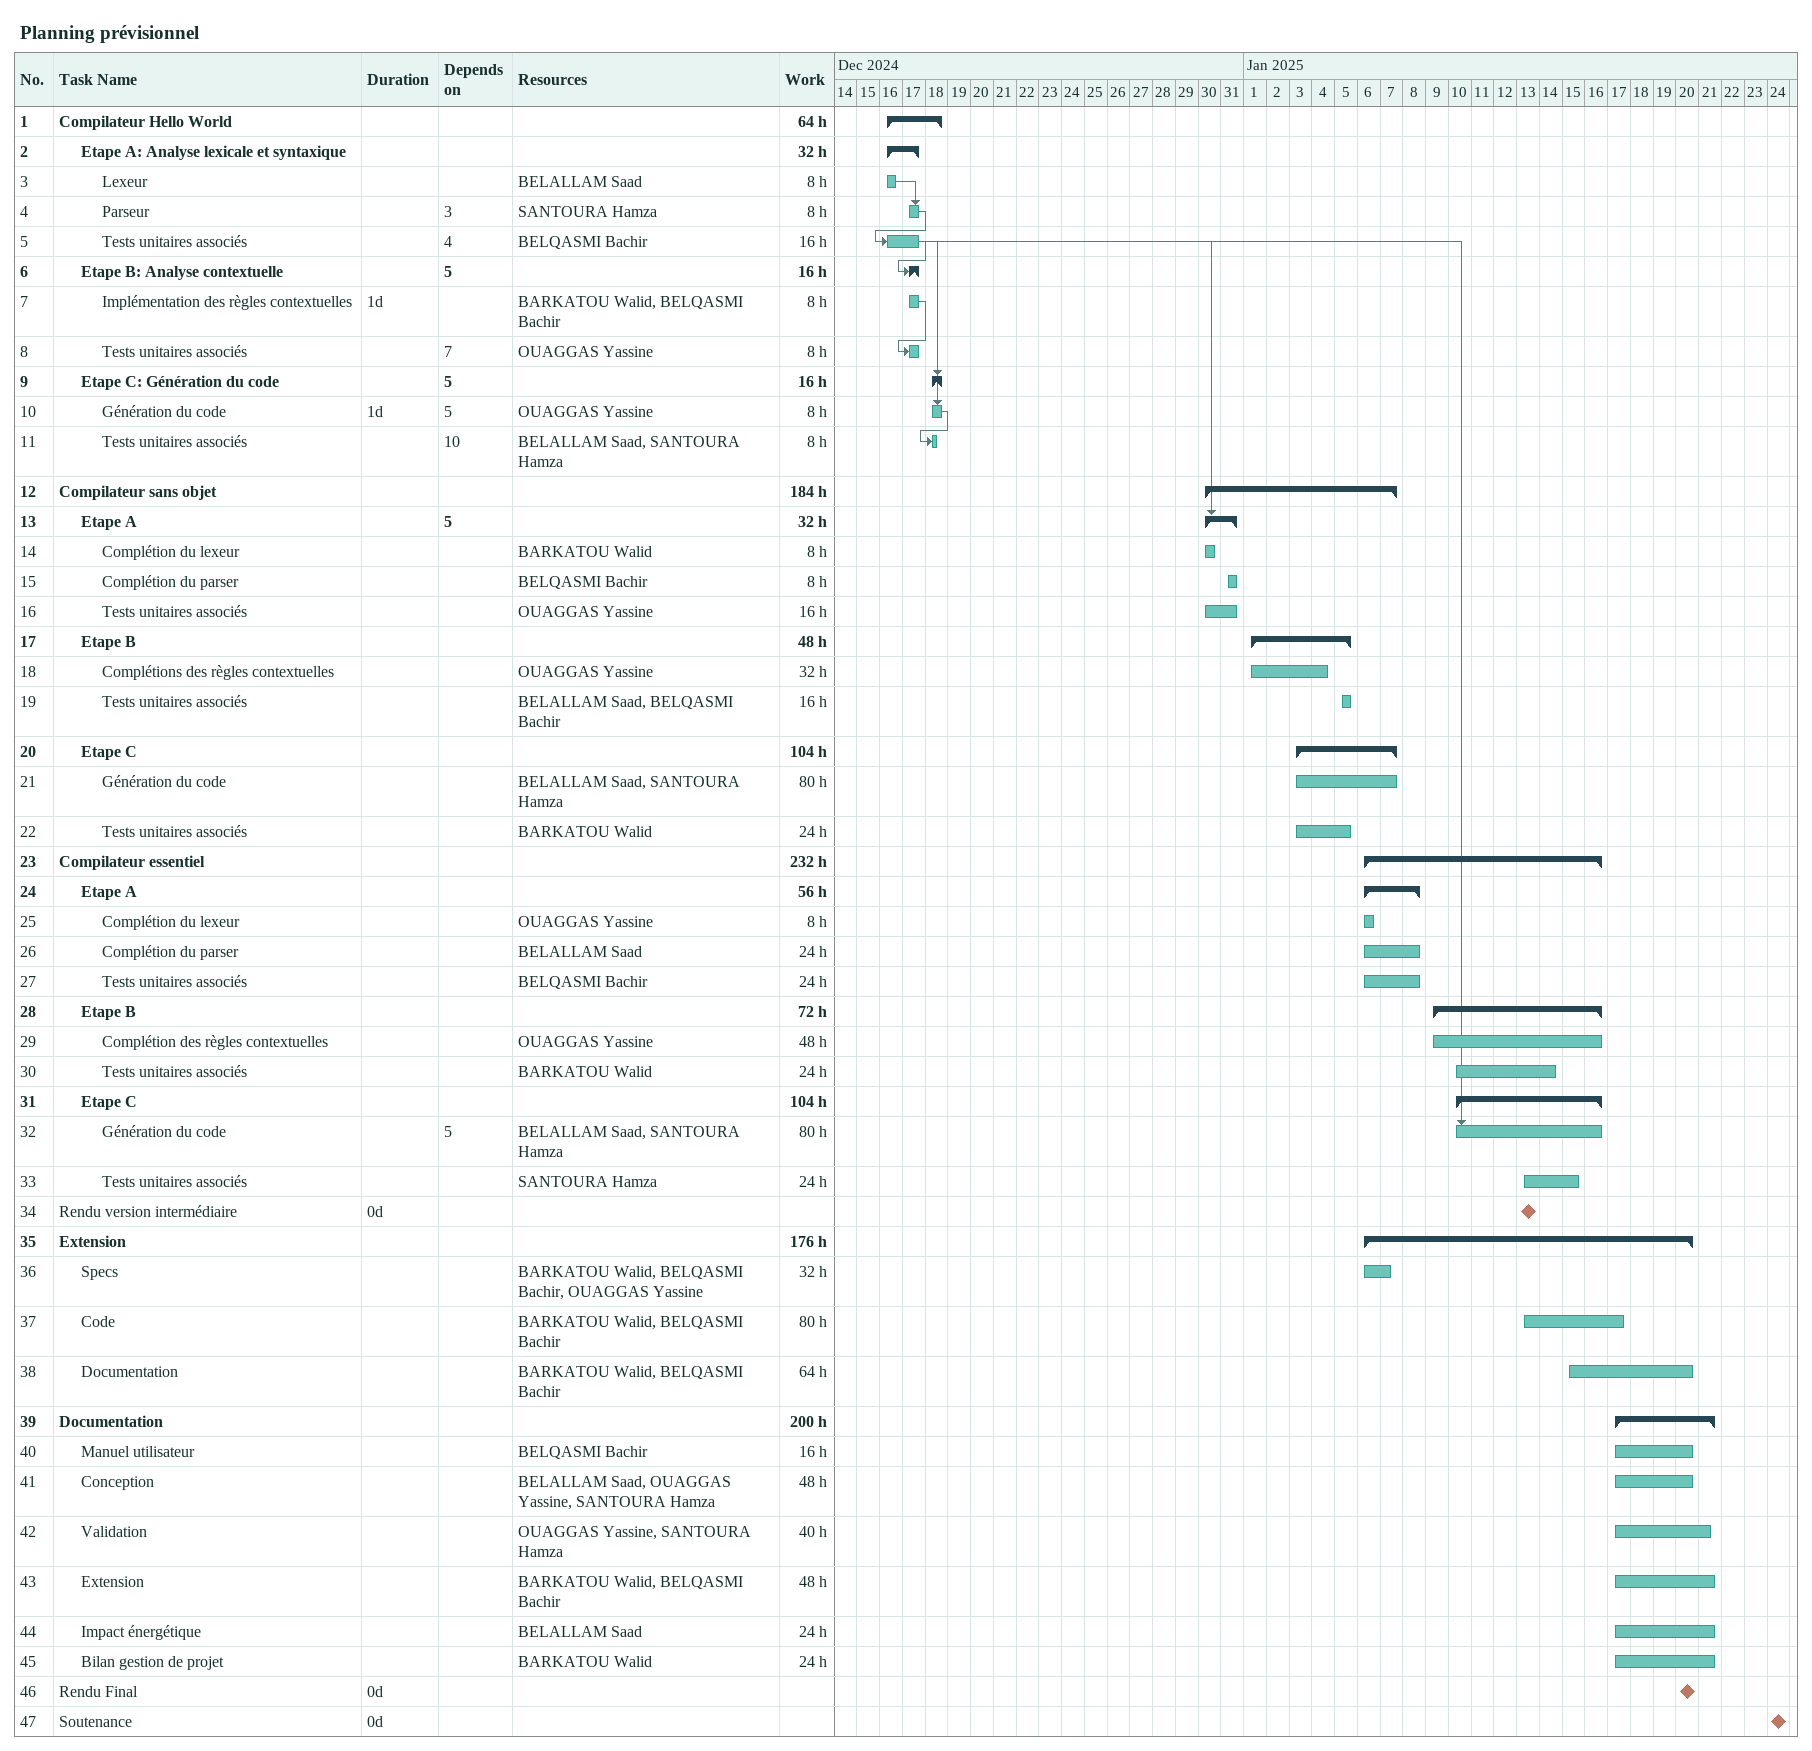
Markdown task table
Planning prévisionnel

| ID | Level | Task | Duration | Start | Finish | Predecessors | Resources | Work (h) |
|---|---|---|---|---|---|---|---|---|
| 1 | 1 | **Compilateur Hello World** |  | 2024-12-16 | 2024-12-18 |  |  | 64 |
| 2 | 2 | **Etape A: Analyse lexicale et syntaxique** |  | 2024-12-16 | 2024-12-17 |  |  | 32 |
| 3 | 3 | Lexeur |  | 2024-12-16 | 2024-12-16 |  | BELALLAM Saad | 8 |
| 4 | 3 | Parseur |  | 2024-12-17 | 2024-12-17 | 3 | SANTOURA Hamza | 8 |
| 5 | 3 | Tests unitaires associés |  | 2024-12-16 | 2024-12-17 | 4 | BELQASMI Bachir | 16 |
| 6 | 2 | **Etape B: Analyse contextuelle** |  | 2024-12-17 | 2024-12-17 | 5 |  | 16 |
| 7 | 3 | Implémentation des règles contextuelles | 1d | 2024-12-17 | 2024-12-17 |  | BARKATOU Walid, BELQASMI Bachir | 8 |
| 8 | 3 | Tests unitaires associés |  | 2024-12-17 | 2024-12-17 | 7 | OUAGGAS Yassine | 8 |
| 9 | 2 | **Etape C: Génération du code** |  | 2024-12-18 | 2024-12-18 | 5 |  | 16 |
| 10 | 3 | Génération du code | 1d | 2024-12-18 | 2024-12-18 | 5 | OUAGGAS Yassine | 8 |
| 11 | 3 | Tests unitaires associés |  | 2024-12-18 | 2024-12-18 | 10 | BELALLAM Saad, SANTOURA Hamza | 8 |
| 12 | 1 | **Compilateur sans objet** |  | 2024-12-30 | 2025-01-07 |  |  | 184 |
| 13 | 2 | **Etape A** |  | 2024-12-30 | 2024-12-31 | 5 |  | 32 |
| 14 | 3 | Complétion du lexeur |  | 2024-12-30 | 2024-12-30 |  | BARKATOU Walid | 8 |
| 15 | 3 | Complétion du parser |  | 2024-12-31 | 2024-12-31 |  | BELQASMI Bachir | 8 |
| 16 | 3 | Tests unitaires associés |  | 2024-12-30 | 2024-12-31 |  | OUAGGAS Yassine | 16 |
| 17 | 2 | **Etape B** |  | 2025-01-01 | 2025-01-05 |  |  | 48 |
| 18 | 3 | Complétions des règles contextuelles |  | 2025-01-01 | 2025-01-04 |  | OUAGGAS Yassine | 32 |
| 19 | 3 | Tests unitaires associés |  | 2025-01-05 | 2025-01-05 |  | BELALLAM Saad, BELQASMI Bachir | 16 |
| 20 | 2 | **Etape C** |  | 2025-01-03 | 2025-01-07 |  |  | 104 |
| 21 | 3 | Génération du code |  | 2025-01-03 | 2025-01-07 |  | BELALLAM Saad, SANTOURA Hamza | 80 |
| 22 | 3 | Tests unitaires associés |  | 2025-01-03 | 2025-01-05 |  | BARKATOU Walid | 24 |
| 23 | 1 | **Compilateur essentiel** |  | 2025-01-06 | 2025-01-16 |  |  | 232 |
| 24 | 2 | **Etape A** |  | 2025-01-06 | 2025-01-08 |  |  | 56 |
| 25 | 3 | Complétion du lexeur |  | 2025-01-06 | 2025-01-06 |  | OUAGGAS Yassine | 8 |
| 26 | 3 | Complétion du parser |  | 2025-01-06 | 2025-01-08 |  | BELALLAM Saad | 24 |
| 27 | 3 | Tests unitaires associés |  | 2025-01-06 | 2025-01-08 |  | BELQASMI Bachir | 24 |
| 28 | 2 | **Etape B** |  | 2025-01-09 | 2025-01-16 |  |  | 72 |
| 29 | 3 | Complétion des règles contextuelles |  | 2025-01-09 | 2025-01-16 |  | OUAGGAS Yassine | 48 |
| 30 | 3 | Tests unitaires associés |  | 2025-01-10 | 2025-01-14 |  | BARKATOU Walid | 24 |
| 31 | 2 | **Etape C** |  | 2025-01-10 | 2025-01-16 |  |  | 104 |
| 32 | 3 | Génération du code |  | 2025-01-10 | 2025-01-16 | 5 | BELALLAM Saad, SANTOURA Hamza | 80 |
| 33 | 3 | Tests unitaires associés |  | 2025-01-13 | 2025-01-15 |  | SANTOURA Hamza | 24 |
| 34 | 1 | Rendu version intermédiaire | 0d | 2025-01-13 | 2025-01-13 |  |  |  |
| 35 | 1 | **Extension** |  | 2025-01-06 | 2025-01-20 |  |  | 176 |
| 36 | 2 | Specs |  | 2025-01-06 | 2025-01-07 |  | BARKATOU Walid, BELQASMI Bachir, OUAGGAS Yassine | 32 |
| 37 | 2 | Code |  | 2025-01-13 | 2025-01-17 |  | BARKATOU Walid, BELQASMI Bachir | 80 |
| 38 | 2 | Documentation |  | 2025-01-15 | 2025-01-20 |  | BARKATOU Walid, BELQASMI Bachir | 64 |
| 39 | 1 | **Documentation** |  | 2025-01-17 | 2025-01-21 |  |  | 200 |
| 40 | 2 | Manuel utilisateur |  | 2025-01-17 | 2025-01-20 |  | BELQASMI Bachir | 16 |
| 41 | 2 | Conception |  | 2025-01-17 | 2025-01-20 |  | BELALLAM Saad, OUAGGAS Yassine, SANTOURA Hamza | 48 |
| 42 | 2 | Validation |  | 2025-01-17 | 2025-01-21 |  | OUAGGAS Yassine, SANTOURA Hamza | 40 |
| 43 | 2 | Extension |  | 2025-01-17 | 2025-01-21 |  | BARKATOU Walid, BELQASMI Bachir | 48 |
| 44 | 2 | Impact énergétique |  | 2025-01-17 | 2025-01-21 |  | BELALLAM Saad | 24 |
| 45 | 2 | Bilan gestion de projet |  | 2025-01-17 | 2025-01-21 |  | BARKATOU Walid | 24 |
| 46 | 1 | Rendu Final | 0d | 2025-01-20 | 2025-01-20 |  |  |  |
| 47 | 1 | Soutenance | 0d | 2025-01-24 | 2025-01-24 |  |  |  |
